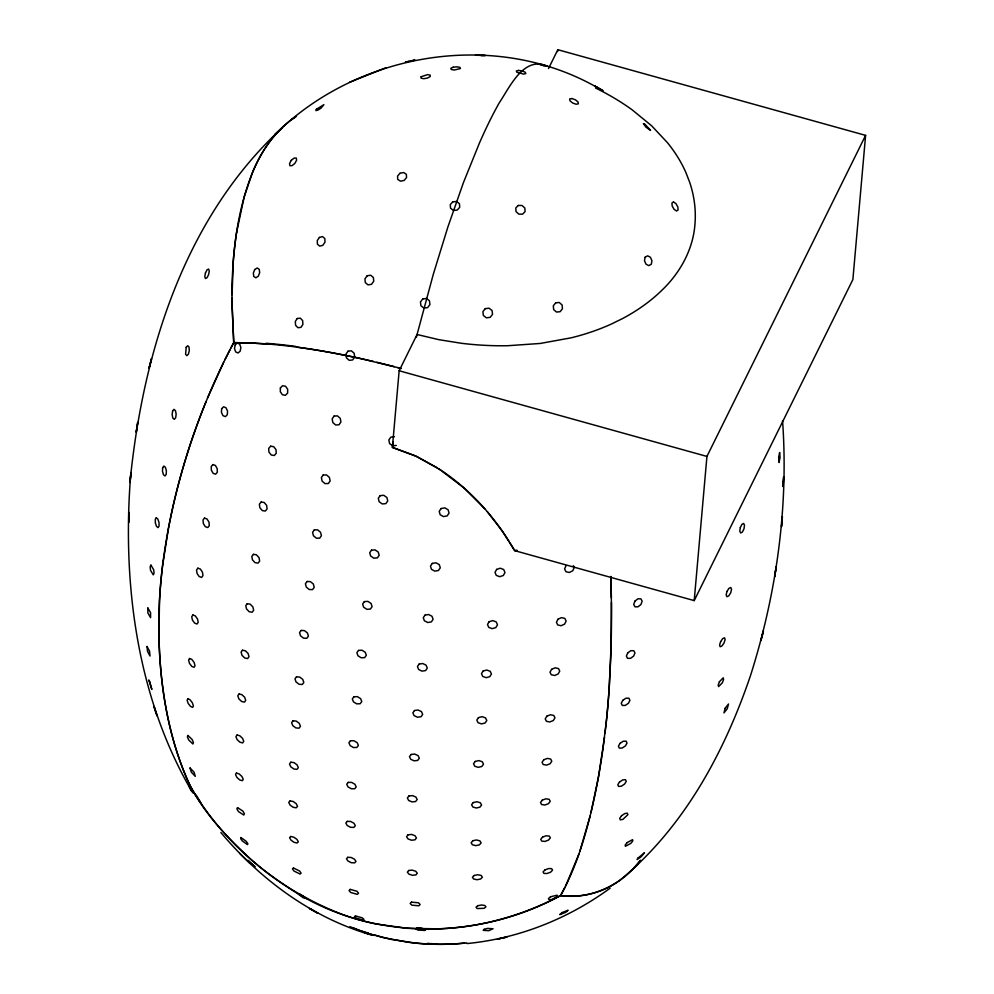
<?xml version="1.0" encoding="UTF-8"?>
<svg xmlns="http://www.w3.org/2000/svg" width="994" height="994" viewBox="0 0 994 994"><rect width="100%" height="100%" fill="white"/><g stroke="black" fill="none" stroke-linecap="round" stroke-linejoin="round"><path stroke-width="1.49" d="M231.85 294.733C232.385 252.339 237.168 209.1 253.681 169.713C260.316 154.393 269.411 139.992 281.389 128.313C365.444 50.545 499.386 30.218 599.544 88.851M163.153 561.113A842.216 533.542 -33.5 0 0 159.301 604.774C157.002 666.402 164.147 729.931 190.388 786.353C224.371 845.422 280.768 891.581 344.496 915.226A236.485 225.464 52.7 0 0 375.67 923.911L407.528 928.346L439.497 928.843A294.41 280.693 52.7 0 0 481.568 923.811C509.102 918.307 535.803 908.789 560.566 895.557C575.476 897.383 590.858 895.234 604.588 889.096A276.469 144.615 79.5 0 0 619.709 880.398C683.698 827.977 724.353 752.682 750.582 675.348C776.562 593.306 788.702 506.617 782.539 420.624M130.45 477.617L130.065 482.488L130.897 472.523L130.512 477.393M781.93 521.788L781.532 526.658L782.377 516.681L781.98 521.564M540.152 64.498L547.657 66.399C524.037 55.055 509.76 87.174 499.361 102.668A225.551 42.32 -74.4 0 0 479.605 142.639L463.477 182.486L447.859 227.067L433.297 274.307L417.07 334.506L399.153 370.75L392.394 447.412L417.008 456.606L441.199 470.324M557.671 51.564L557.833 49.7L865.6 135.37L852.877 279.562L694.21 600.612L514.681 550.639L502.156 530.908L487.395 511.811M694.21 600.612L706.933 456.432L865.6 135.37M605.011 733.174L605.508 728.975A842.216 314.464 72.4 0 0 609.359 685.326L611.136 644.211L611.434 602.488M604.501 737.349L598.438 777.072L590.945 812.694M163.153 561.113C170.508 506.381 185.282 452.717 206.056 401.588M236.622 232.31L244.164 196.961L252.19 173.254A216.419 113.204 79.5 0 1 262.329 152.741C270.182 139.645 280.296 127.754 292.733 118.783A276.469 144.615 79.5 0 1 296.411 116.286M393.127 443.56L392.394 447.412L415.057 455.712L437.348 467.814M762.05 635.8L760.957 640.583L763.392 630.879L762.286 635.663M416.374 337.289L417.07 334.506L438.926 339.687L461.315 343.265A229.142 158.257 5 0 0 507.71 345.726L540.276 343.452L571.177 337.811A203.248 140.378 5 0 0 611.086 324.168L622.356 318.664A209.225 144.503 5 0 0 662.886 289.291C680.48 272.145 693.054 249.233 694.93 224.482A209.225 144.503 5 0 0 689.712 182.374L685.959 172.683A203.248 140.378 5 0 0 667.558 142.801L651.642 125.791L632.035 109.738A228.732 157.971 5 0 0 595.443 87.957M416.834 335.438L417.07 334.506M590.125 816.012L579.726 851.684M578.819 854.306L565.71 885.902M207.547 397.973L223.625 362.375M566.021 565.76L564.592 568.953L565.971 571.736L569.363 572.482L572.78 570.73L574.209 567.524L573.277 565.673M548.514 68.549L557.833 49.7M392.792 442.852L393.276 441.883M224.955 359.654L229.838 350.012M564.952 887.431L560.566 895.557C476.25 941.653 366.438 941.455 286.272 886.226A294.41 280.681 52.7 0 1 251.32 859.711C224.955 835.283 198.887 808.246 185.132 774.488C172.782 744.506 165.65 712.586 161.885 680.455A921.736 583.925 -33.5 0 1 158.916 635.464L159.5 600.736A834.177 528.448 -33.5 0 1 162.631 565.238L168.309 529.069A921.736 583.925 -33.5 0 1 179.566 480.065C192.501 432.465 210.467 386.169 233.739 342.644L231.85 301.083L233.292 260.937A276.469 144.627 79.5 0 1 236.622 232.298M230.919 347.937L233.739 342.644L231.838 297.79M640.583 860.208L633.7 868.197M639.925 861.102C621.561 885.033 590.871 899.881 560.566 895.557C576.768 866.557 586.038 834.314 593.406 802.096A919.761 343.415 72.4 0 0 602.923 749.128L606.415 720.7A831.99 310.65 72.4 0 0 608.987 690.992L610.639 660.053A921.339 344.011 72.4 0 0 611.459 606.129L610.912 576.706M278.37 131.382C184.114 220.569 143.521 351.702 130.463 477.692C122.436 584.683 137.01 697.055 191.606 790.988C196.576 796.641 189.133 788.789 189.084 785.67M290.82 120.187L295.703 116.745M610.192 888.127C568.369 918.717 518.744 938.547 467.056 943.554M386.007 67.704L349.54 82.278M475.467 55.217L485.32 55.49L481.27 55.714M409.205 61.268L405.453 62.15L415.007 60.013L411.255 60.895M501.187 938.286L497.422 939.168L506.977 937.031L503.225 937.914M394.444 436.764L390.841 437.149L388.828 439.969L389.598 443.56L392.692 445.809L396.295 445.424M517.365 550.601L514.681 550.639L510.071 542.935M538.176 63.765L544.128 65.915M255.446 343.166L233.739 342.644C280.867 342.657 327.598 350.969 373.396 361.456M376.85 362.276L394.307 366.649M397.836 367.569L401.365 368.513M400.681 368.339L362.512 358.971A289.465 71.469 18.3 0 0 296.585 347.142M399.153 370.75L706.933 456.432M369.954 933.962L391.04 939.367L414.374 942.958A172.31 118.982 5.1 0 0 466.596 942.896M358.697 930.16L368.55 933.18M374.191 934.894L382.64 937.491L407.702 942.175A173.142 119.553 5.1 0 0 464.596 943.107M361.22 931.08L368.476 933.515M371.035 934.882C311.706 917.624 260.304 879.454 220.867 832.512M355.541 928.93L359.803 930.546M349.95 926.656L354.112 928.396M353.131 927.713L357.306 929.552M438.64 468.646L464.024 487.955L484.712 508.704M442.467 471.181C469.454 489.545 491.931 514.084 509.276 541.655M239.641 853.312L250.016 863.401M191.606 790.988L188.86 784.825M610.912 576.396L611.372 597.854M517.166 550.403A276.121 190.699 5 0 1 514.656 550.415M266.081 343.278A309.482 76.041 18.3 0 1 295.529 346.384M255.806 343.377A299.008 72.09 18 0 1 267.51 344.185M778.65 457.302L779.048 462.483L780.041 457.675L779.644 452.494L778.65 457.302M421.133 76.737L421.108 78.166L423.755 78.712L427.507 78.054L430.191 76.588L430.216 75.159L427.569 74.612L421.133 76.737M280.383 387.971L280.308 391.711L282.395 394.755L285.427 395.314L287.614 393.077L287.688 389.337L285.601 386.293L282.569 385.722L280.383 387.971M128.76 517.327L128.76 522.459L129.295 512.469L128.76 517.327M783.135 481.581L783.148 486.712L783.67 476.722L783.135 481.581M162.656 467.702L162.494 471.293L163.463 474.722L165.004 475.989L166.209 474.337L166.371 470.734L165.402 467.304L163.861 466.049L162.656 467.702M136.34 430.911L136.265 432.303L137.706 422.4L136.34 430.911M774.823 575.402L774.736 576.781L776.177 566.878L774.823 575.402M221.662 408.72L221.438 412.398L222.991 415.666L225.427 416.623L227.315 414.697L227.539 411.019L225.986 407.751L223.551 406.794L221.662 408.72M172.621 410.982L172.136 414.585L172.832 418.052L174.298 419.344L175.677 417.716L176.162 414.113L175.466 410.646L174 409.342L172.621 410.982M740.306 527.59L739.784 531.156L740.654 532.983L742.394 532.014L743.984 528.82L744.494 525.254L743.624 523.428L741.897 524.397L740.306 527.59M190.053 767.989L191.308 772.152L195.296 776.376L194.054 772.214L190.053 767.989M235.168 344.893L234.509 348.583L235.702 351.926L238.051 352.982L240.2 351.118L240.859 347.428L239.666 344.086L237.317 343.029L235.168 344.893M205.46 272.928L204.789 276.531L205.435 278.519L207.013 277.736L208.603 274.642L209.274 271.051L208.628 269.051L207.05 269.834L205.46 272.928M645.131 257.222L644.472 260.676L646.001 264.168L648.821 265.634L651.294 264.23L651.952 260.763L650.424 257.284L647.603 255.818L645.131 257.222M147.037 646.485L147.51 651.331L150.019 656.028L149.547 651.169L147.037 646.485M149.324 366.923L149.05 368.302L151.486 358.598L149.324 366.923M726.974 591.442L726.154 594.897L726.912 596.711L728.801 595.841L730.727 592.772L731.547 589.318L730.789 587.491L728.9 588.373L726.974 591.442M186.201 347.279L185.592 354.311L186.872 355.678L188.413 354.137L189.307 350.584L189.034 347.092L187.742 345.726L186.201 347.279M720.613 641.664L719.569 645.019L720.165 646.759L722.029 645.876L724.092 642.869L725.135 639.515L724.551 637.775L722.675 638.657L720.613 641.664M240.958 837.582L240.61 838.563L242.399 841.023L247.518 844.639L247.854 843.657L246.077 841.197L240.958 837.582M316.365 109.29L315.893 110.595L317.769 110.172L320.888 108.247L323.895 104.656L316.365 109.29M147.87 608.017L147.882 613L150.579 617.647L150.566 612.677L147.87 608.017M634.905 601.159L633.7 604.476L634.98 606.812L637.986 606.825L640.956 604.489L642.161 601.171L640.881 598.835L637.875 598.823L634.905 601.159M719.407 681.747L718.202 685.015L718.575 686.643L722.389 682.704L723.595 679.436L723.222 677.796L719.407 681.747M187.916 735.485L187.394 736.852L188.649 739.909L192.923 743.997L193.445 742.642L192.19 739.573L187.916 735.485M254.737 269.56L253.333 273.077L253.793 276.481L255.843 277.773L258.291 276.195L259.695 272.679L259.235 269.287L257.185 267.995L254.737 269.56M725.198 708.163L723.955 712.884L727.273 708.722L728.515 704L725.198 708.163M627.723 652.921L626.369 656.077L627.537 658.326L630.544 658.339L633.625 656.115L634.98 652.959L633.812 650.722L630.805 650.697L627.723 652.921M622.753 700.348L621.262 703.342L622.306 705.442L625.276 705.417L628.432 703.28L629.923 700.285L628.879 698.186L625.909 698.21L622.753 700.348M150.939 565.139L150.144 566.729L150.492 570.233L153.25 574.867L154.045 573.277L153.697 569.773L150.939 565.139M557.957 619.25L556.429 622.281L557.746 624.965L561.125 625.723L564.604 624.108L566.133 621.076L564.816 618.392L561.436 617.647L557.957 619.25M187.878 698.732L187.108 700.223L188.177 703.392L190.475 706.361L192.637 707.393L193.408 705.889L192.327 702.733L190.04 699.764L187.878 698.732M237.554 807.65L236.883 808.892L238.423 811.564L243.766 815.018L244.437 813.775L242.896 811.104L237.554 807.65M637.813 858.244L637.092 859.574L641.267 856.666L644.435 852.79L637.813 858.244M291.292 160.369L289.552 163.525L289.888 165.712L292.099 165.65L294.883 163.364L296.622 160.208L296.287 158.021L294.075 158.096L291.292 160.369M551.608 669.322L550.005 672.192L551.26 674.74L554.64 675.485L558.156 673.969L559.746 671.099L558.491 668.552L555.124 667.806L551.608 669.322M496.652 569.4L495 572.358L496.267 575.377L499.721 576.682L503.324 575.501L504.977 572.544L503.709 569.525L500.268 568.22L496.652 569.4M620.032 743.363L618.417 746.196L619.324 748.122L622.219 748.01L625.412 745.922L627.028 743.077L626.121 741.151L623.226 741.263L620.032 743.363M489.172 621.685L487.495 624.481L488.75 627.376L492.192 628.668L495.807 627.599L497.485 624.804L496.23 621.909L492.788 620.616L489.172 621.685M189.568 658.488L188.587 660.115L189.494 663.371L191.755 666.365L194.041 667.322L195.023 665.707L194.116 662.439L191.854 659.457L189.568 658.488M546.862 716.177L545.209 718.886L546.414 721.284L549.769 721.967L553.31 720.538L554.963 717.842L553.757 715.444L550.403 714.761L546.862 716.177M156.282 517.787L155.263 519.427L155.362 522.993L156.53 526.385L158.071 527.64L159.09 526L158.99 522.446L157.822 519.042L156.282 517.787M236.423 773.084L235.516 774.537L236.87 777.37L239.703 779.93L242.337 780.712L243.244 779.271L241.89 776.438L239.057 773.879L236.423 773.084M483.146 671.012L481.469 673.659L482.699 676.417L486.141 677.672L489.769 676.703L491.446 674.056L490.216 671.298L486.774 670.031L483.146 671.012M619.523 782.005L617.796 784.701L618.554 786.44L621.337 786.204L624.53 784.117L626.257 781.408L625.499 779.669L622.716 779.917L619.523 782.005M297.231 318.527L295.293 321.497L295.591 325.299L297.939 327.722L300.983 327.349L302.921 324.379L302.623 320.565L300.275 318.142L297.231 318.527M424.997 615.137L423.258 617.746L424.401 620.79L427.768 622.517L431.384 621.884L433.111 619.287L431.968 616.243L428.6 614.516L424.997 615.137M543.768 759.776L542.053 762.311L543.209 764.523L546.526 765.119L550.092 763.752L551.794 761.218L550.651 759.006L547.321 758.41L543.768 759.776M236.994 735.038L235.913 736.653L237.119 739.623L239.927 742.207L242.673 742.903L243.754 741.3L242.548 738.331L239.753 735.734L236.994 735.038M192.898 614.988L191.718 616.727L192.438 620.094L194.65 623.114L197.036 624.021L198.204 622.281L197.483 618.927L195.284 615.907L192.898 614.988M478.499 717.593L476.809 720.078L478.039 722.688L481.481 723.905L485.109 722.998L486.799 720.513L485.557 717.904L482.115 716.686L478.499 717.593M319.422 237.417L317.285 240.548L317.397 244.164L319.695 246.139L322.839 245.319L324.976 242.188L324.852 238.585L322.553 236.597L319.422 237.417M419.133 664.079L417.43 666.527L418.611 669.459L421.99 671.136L425.581 670.577L427.283 668.13L426.103 665.197L422.723 663.52L419.133 664.079M334.083 416.076L332.17 418.822L332.816 422.512L335.649 424.985L339.004 424.786L340.917 422.04L340.271 418.35L337.438 415.877L334.083 416.076M441.174 508.506L439.211 511.314L440.131 514.656L443.386 516.569L447.089 515.948L449.052 513.14L448.132 509.798L444.877 507.872L441.174 508.506M432.328 563.399L430.452 566.083L431.446 569.289L434.751 571.128L438.404 570.531L440.292 567.847L439.286 564.642L435.993 562.803L432.328 563.399M347.987 351.18L345.937 354.1L346.446 357.89L349.217 360.325L352.621 359.977L354.672 357.057L354.162 353.28L351.391 350.832L347.987 351.18M323.174 475.008L321.36 477.592L322.131 481.158L325.013 483.618L328.343 483.531L330.157 480.947L329.387 477.381L326.504 474.921L323.174 475.008M314.315 529.864L312.588 532.299L313.433 535.741L316.378 538.176L319.67 538.176L321.41 535.729L320.553 532.287L317.62 529.852L314.315 529.864M239.045 694.023L237.79 695.775L238.871 698.869L241.641 701.503L244.474 702.112L245.717 700.36L244.648 697.266L241.877 694.644L239.045 694.023M380.193 495.633L378.292 498.305L379.161 501.759L382.305 503.958L385.858 503.623L387.759 500.939L386.89 497.497L383.759 495.298L380.193 495.633M371.52 550.167L369.706 552.714L370.65 556.031L373.819 558.168L377.347 557.895L379.174 555.348L378.217 552.03L375.049 549.881L371.52 550.167M621.548 815.726L619.709 818.31L620.256 819.826L622.878 819.404L627.873 814.707L627.326 813.179L624.704 813.601L621.548 815.726M414.51 710.499L412.845 712.81L414.063 715.593L417.455 717.221L421.021 716.736L422.698 714.425L421.481 711.642L418.089 710.014L414.51 710.499M364.376 601.606L362.636 604.017L363.655 607.21L366.861 609.31L370.352 609.073L372.104 606.663L371.073 603.47L367.879 601.37L364.376 601.606M475.207 761.441L473.517 763.777L474.747 766.212L478.189 767.343L481.804 766.498L483.494 764.175L482.264 761.727L478.822 760.596L475.207 761.441M367.184 275.76L364.96 278.817L365.295 282.582L368.004 284.868L371.495 284.334L373.719 281.277L373.384 277.512L370.675 275.226L367.184 275.76M358.548 650.399L356.871 652.685L357.964 655.754L361.195 657.792L364.661 657.618L366.339 655.332L365.245 652.263L362.015 650.225L358.548 650.399M242.461 650.225L241.082 652.114L242.014 655.332L244.735 657.991L247.643 658.55L249.022 656.674L248.09 653.456L245.369 650.784L242.461 650.225M542.289 800.145L540.525 802.518L541.606 804.544L544.898 805.016L548.464 803.686L550.229 801.313L549.148 799.288L545.855 798.816L542.289 800.145M197.893 568.17L196.539 569.997L197.073 573.463L199.173 576.532L201.62 577.415L202.975 575.588L202.441 572.122L200.341 569.053L197.893 568.17M353.926 696.769L352.311 698.931L353.479 701.863L356.734 703.851L360.176 703.727L361.779 701.565L360.623 698.633L357.368 696.645L353.926 696.769M296.485 676.852L294.957 678.865L296.038 681.946L299.082 684.27L302.3 684.493L303.829 682.468L302.76 679.387L299.716 677.063L296.485 676.852M293.019 720.799L291.602 722.688L292.77 725.632L295.852 727.906L299.032 728.192L300.449 726.303L299.281 723.359L296.2 721.072L293.019 720.799M411.106 754.483L409.478 756.645L410.733 759.279L414.138 760.832L417.691 760.41L419.331 758.248L418.076 755.614L414.672 754.048L411.106 754.483M301.17 630.432L299.554 632.569L300.523 635.775L303.518 638.148L306.786 638.322L308.413 636.185L307.432 632.979L304.437 630.594L301.17 630.432M290.807 762.236L289.49 763.976L290.77 766.784L293.876 769.008L297.007 769.368L298.312 767.629L297.044 764.821L293.938 762.584L290.807 762.236M422.761 298.933L420.462 301.952L420.922 305.754L423.891 308.103L427.619 307.618L429.93 304.599L429.458 300.797L426.501 298.448L422.761 298.933M247.27 603.669L245.754 605.657L246.549 608.999L249.196 611.72L252.153 612.229L253.669 610.241L252.874 606.912L250.227 604.19L247.27 603.669M307.121 581.49L305.394 583.739L306.264 587.056L309.209 589.504L312.501 589.641L314.228 587.392L313.358 584.062L310.414 581.627L307.121 581.49M350.46 740.779L348.919 742.804L350.149 745.599L353.429 747.538L356.846 747.463L358.387 745.438L357.157 742.642L353.876 740.716L350.46 740.779M408.012 834.811L406.571 836.687L408.012 838.924L411.504 840.228L415.007 839.831L416.449 837.967L415.007 835.718L411.516 834.413L408.012 834.811M485.246 308.649L482.898 311.669L483.37 315.471L486.389 317.819L490.179 317.347L492.539 314.328L492.067 310.526L489.048 308.177L485.246 308.649M473.281 802.556L471.591 804.718L472.821 806.966L476.25 807.998L479.878 807.203L481.581 805.041L480.351 802.779L476.909 801.748L473.281 802.556M348.198 782.39L346.732 784.254L348.024 786.9L351.342 788.764L354.721 788.764L356.2 786.888L354.895 784.254L351.59 782.39L348.198 782.39M253.47 554.329L251.817 556.416L252.464 559.858L255.023 562.641L258.005 563.138L259.67 561.063L259.024 557.609L256.452 554.826L253.47 554.329M408.944 795.97L407.354 797.983L408.633 800.443L412.063 801.909L415.616 801.537L417.207 799.524L415.914 797.064L412.498 795.598L408.944 795.97M555.671 302.835L553.323 305.767L553.646 309.581L556.454 312.041L560.082 311.718L562.43 308.786L562.107 304.972L559.299 302.499L555.671 302.835M204.528 518.098L203.012 519.986L203.335 523.54L205.311 526.671L207.783 527.553L209.312 525.652L208.988 522.111L207 518.98L204.528 518.098M627.177 842.577L625.176 845.037L625.412 846.304L630.817 843.397L632.818 840.924L632.569 839.669L627.177 842.577M408.733 870.483L407.366 872.148L408.919 874.124L412.448 875.279L415.914 874.906L417.269 873.254L415.728 871.266L412.187 870.123L408.733 870.483M347.241 821.367L345.837 823.057L347.217 825.529L350.559 827.319L353.914 827.393L355.318 825.703L353.939 823.231L350.596 821.442L347.241 821.367M542.562 837.11L540.736 839.309L541.718 841.098L544.948 841.421L548.526 840.092L550.353 837.88L549.359 836.103L546.128 835.78L542.562 837.11M261.173 502.02L259.372 504.182L259.844 507.723L262.292 510.593L265.311 511.078L267.1 508.916L266.64 505.374L264.18 502.504L261.173 502.02M275.587 133.768L274.704 134.824L281.998 127.977L275.587 133.768M399.986 173.267L397.55 176.112L397.737 179.392L400.458 181.194L404.111 180.436L406.558 177.591L406.36 174.31L403.639 172.521L399.986 173.267M472.846 840.725L471.144 842.713L472.349 844.751L475.778 845.645L479.406 844.875L481.121 842.9L479.903 840.862L476.486 839.967L472.846 840.725M290.037 800.928L288.745 802.419L290.037 805.041L293.131 807.277L296.237 807.811L297.529 806.333L296.237 803.699L293.143 801.462L290.037 800.928M212.94 464.571L211.25 466.497L211.337 470.112L213.138 473.318L215.611 474.213L217.301 472.287L217.214 468.659L215.412 465.465L212.94 464.571M270.666 446.194L268.691 448.418L268.939 452.071L271.25 455.016L274.269 455.525L276.245 453.301L276.009 449.648L273.698 446.704L270.666 446.194M347.788 857.313L346.484 858.779L347.95 861.015L351.329 862.717L354.647 862.879L355.951 861.413L354.485 859.176L351.106 857.474L347.788 857.313M452.742 201.869L450.257 204.652L450.543 208.206L453.426 210.455L457.24 210.069L459.725 207.286L459.439 203.733L456.557 201.484L452.742 201.869M411.441 902.154L410.199 903.534L411.864 905.174L418.872 905.795L420.114 904.416L418.449 902.776L411.441 902.154M484.202 929.303L483.221 930.347L488.775 930.682L493.061 928.744L487.495 928.408L484.202 929.303M544.985 869.912L543.059 871.924L543.917 873.415L547.035 873.515L550.614 872.173L552.54 870.16L551.682 868.657L548.564 868.557L544.985 869.912M290.77 836.476L289.589 837.706L290.956 840.129L294.075 842.328L297.119 843.011L298.312 841.781L296.933 839.358L293.814 837.172L290.77 836.476M518.259 205.46L515.762 207.994L516.01 211.585L518.831 214.145L522.596 214.157L525.081 211.623L524.844 208.019L522.012 205.472L518.259 205.46M474.163 875.478L472.423 877.242L473.604 878.994L477.008 879.727L480.649 878.994L482.388 877.23L481.208 875.478L477.803 874.745L474.163 875.478M350.261 889.394L349.068 890.562L350.658 892.488L357.355 894.351L358.536 893.196L356.958 891.258L350.261 889.394M417.082 928.011L416.014 928.943L417.84 930.061L424.848 930.471L425.917 929.527L420.425 927.787L417.082 928.011M550.527 896.799L548.439 898.564L549.048 899.669L551.993 899.471L557.646 896.315L557.038 895.209L550.527 896.799M293.503 867.998L292.447 868.88L293.938 871.005L300.051 874.049L301.107 873.167L299.629 871.03L293.503 867.998M477.828 905.708L476.027 907.174L477.12 908.553L484.128 908.317L485.942 906.851L484.848 905.484L481.494 905L477.828 905.708M355.492 915.946L354.473 916.642L356.212 918.121L362.909 919.984L363.941 919.276L362.189 917.81L355.492 915.946M673.485 201.981L671.944 202.987L672.192 206.044L674.106 209.361L676.554 210.989L678.094 209.982L677.833 206.926L675.932 203.608L673.485 201.981M562.107 912.579L559.759 914.642L565.735 912.318L568.096 910.243L562.107 912.579M453.189 67.207L450.829 68.313L451.288 69.481L454.283 70.04L460.446 68.549L459.986 67.381L456.979 66.822L453.189 67.207M299.169 893.656L298.299 894.004L303.133 897.731L306.885 898.564L299.169 893.656M427.942 943.468L427.122 943.679L436.975 943.965L427.942 943.468M518.619 70.437L516.333 70.947L516.818 72.227L523.515 74.09L525.801 73.581L525.317 72.301L522.347 71.009L518.619 70.437M571.885 98.53L569.661 98.953L569.972 100.804L572.656 102.991L576.135 104.233L578.359 103.811L578.036 101.96L575.352 99.773L571.885 98.53M365.581 932.807L364.786 932.782L374.253 935.416L365.581 932.807M248.351 860.593L247.73 860.456L255.048 866.83L248.351 860.593M645.143 124.449L643.366 123.579L645.951 127.17L650.598 130.388L645.143 124.449M596.363 86.851L594.487 85.882L603.047 90.727L596.363 86.851M311.259 909.423L309.395 908.454L317.956 913.3L311.259 909.423M196.526 795.871L195.159 794.467L200.689 802.705L196.526 795.871M149.597 681.35L148.727 679.958L151.858 689.451L149.597 681.35M154.393 707.753L153.933 706.423L157.064 715.928L154.393 707.753"/></g></svg>
